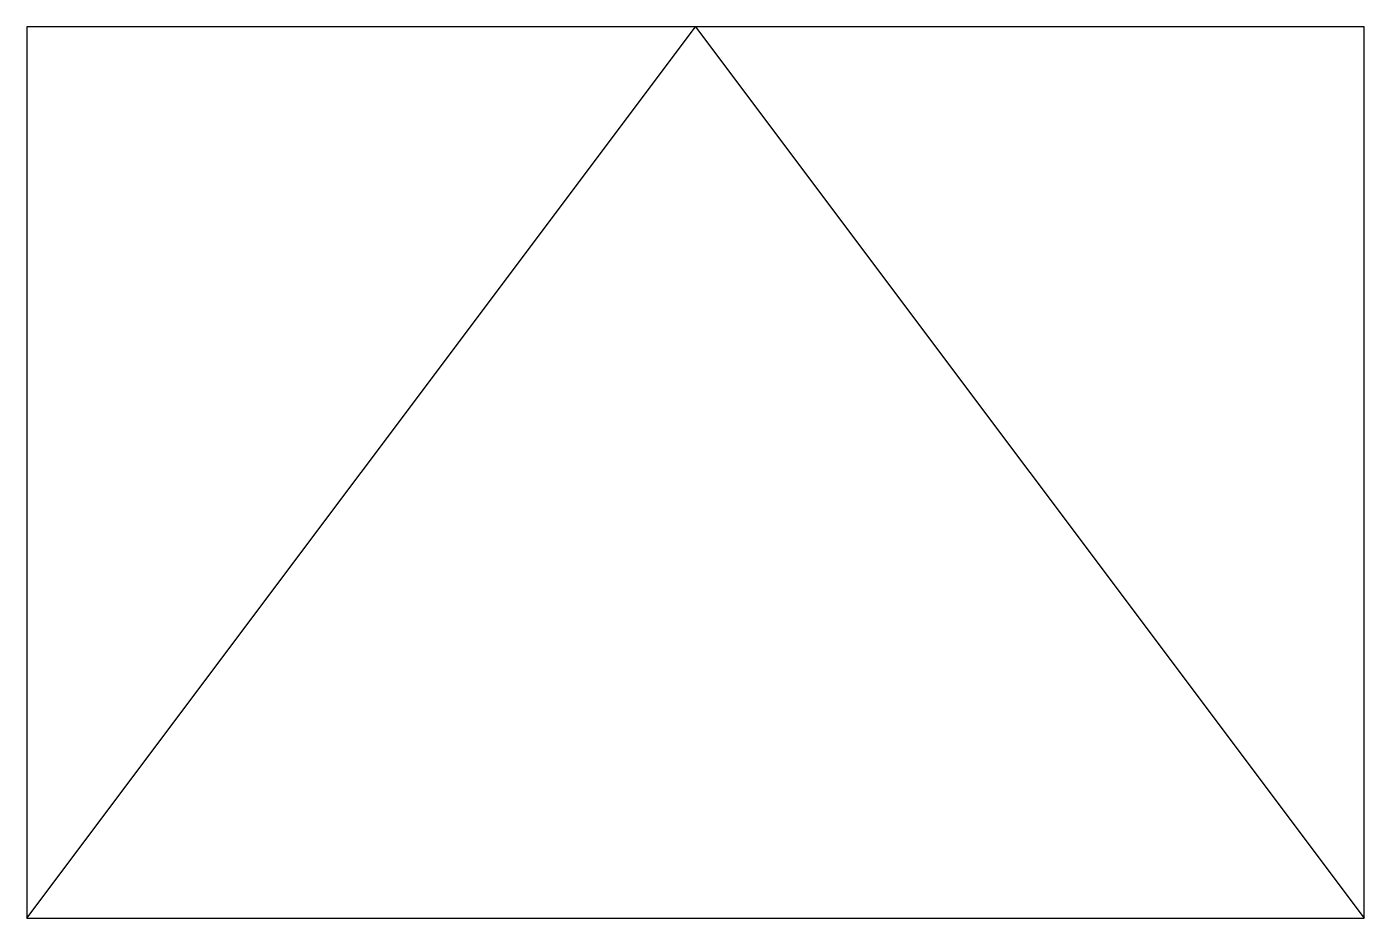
# Model space of a CAD drawing. Header units: metres. Extents: x -1.12 to 1.12, y 0 to 1.5.
import ezdxf

# ---------------------------------------------------------------- set-up
doc = ezdxf.new("R2010")
doc.units = ezdxf.units.M
doc.layers.get('0').update_dxf_attribs({"color": 150})

msp = doc.modelspace()

# ---------------------------------------------------------------- linework, layer by layer
msp.add_lwpolyline([(-1.125, 0), (1.125, 0), (1.125, 1.5), (-1.125, 1.5)], close=True)
at = {"flags": 128}
msp.add_lwpolyline([(-1.125, 0), (0, 1.5), (1.125, 0)], dxfattribs=at)

doc.saveas('drawing.dxf')
